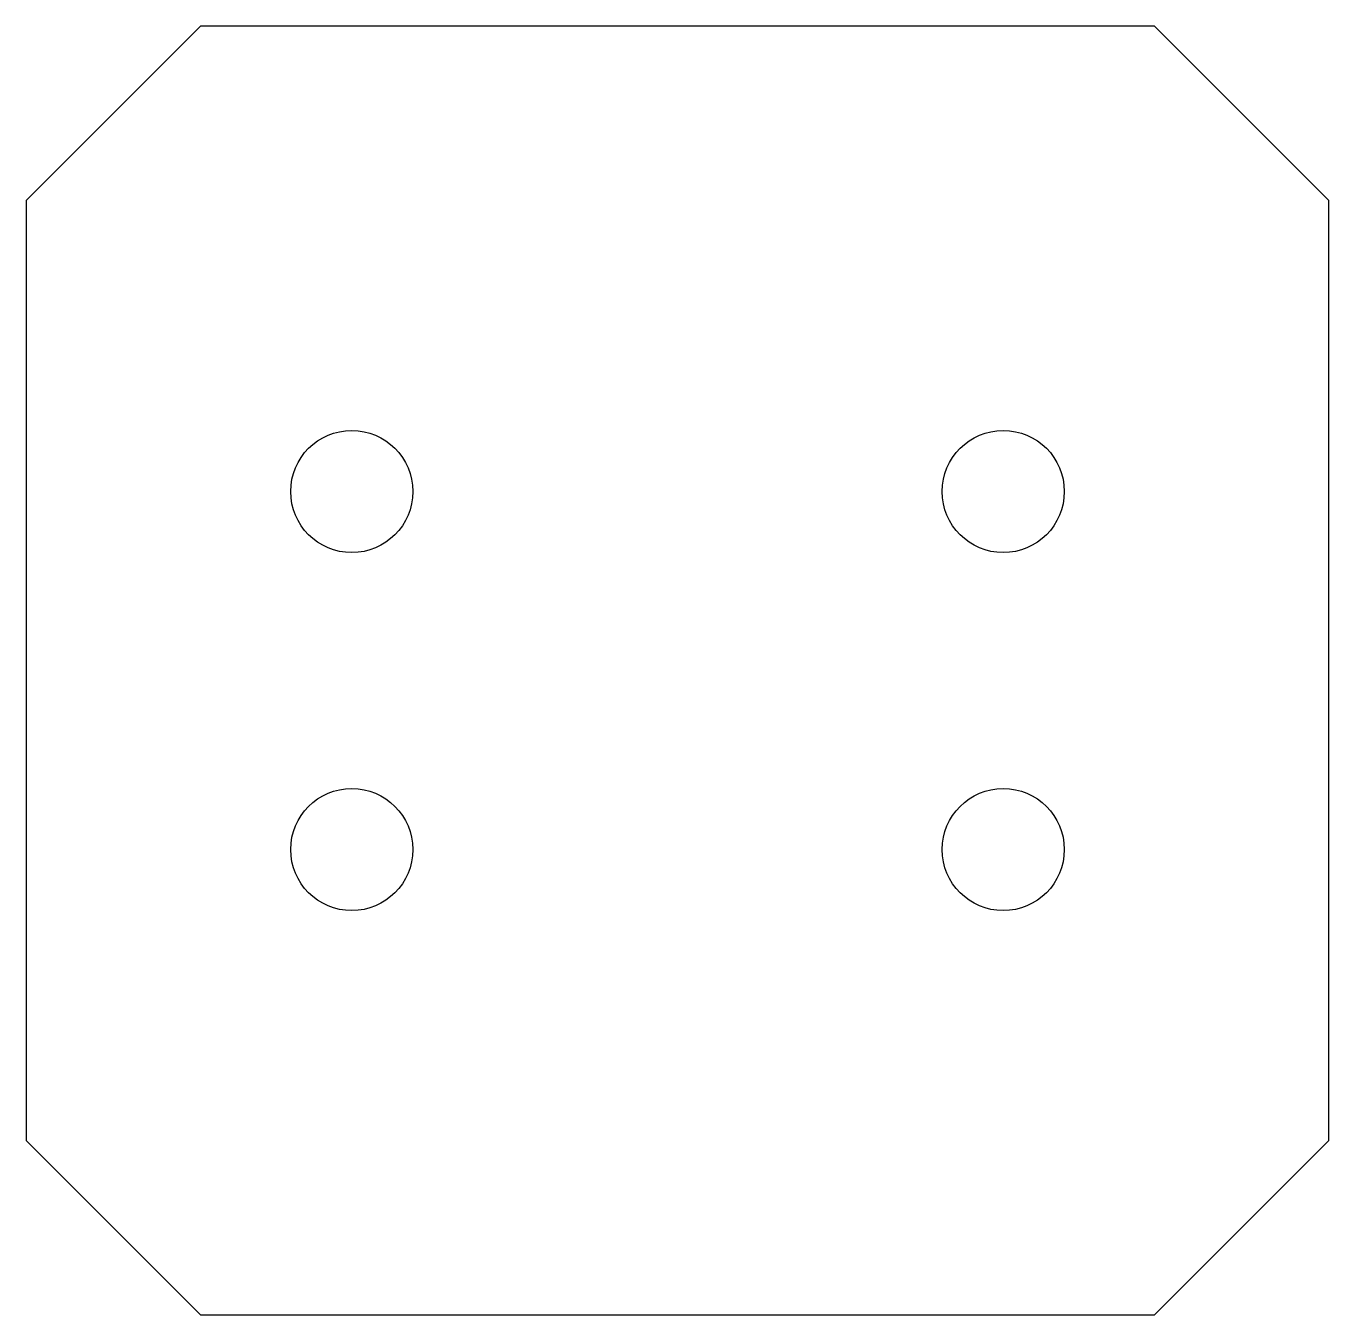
# Model space of a CAD drawing. Header units: millimetres. Extents: x -56 to 56, y 3 to 114.
import ezdxf

# ---------------------------------------------------------------- set-up
doc = ezdxf.new("R2010")
doc.units = ezdxf.units.MM

msp = doc.modelspace()

# ---------------------------------------------------------------- linework, layer by layer
at = {"color": 7, "linetype": 'Continuous', "lineweight": 25}
for p, q in [((-41, 113.77), (-56, 98.77)), ((41, 113.77), (-41, 113.77)), ((56, 98.77), (41, 113.77)), ((-56, 98.77), (-56, 18)), ((56, 18), (56, 98.77)), ((-56, 18), (-41, 3)), ((41, 3), (56, 18)), ((-41, 3), (41, 3))]:
    msp.add_line(p, q, dxfattribs=at)
for centre in [(-28, 73.77), (28, 73.77), (-28, 43), (28, 43)]:
    msp.add_circle(centre, 5.25, dxfattribs=at)

doc.saveas('drawing.dxf')
